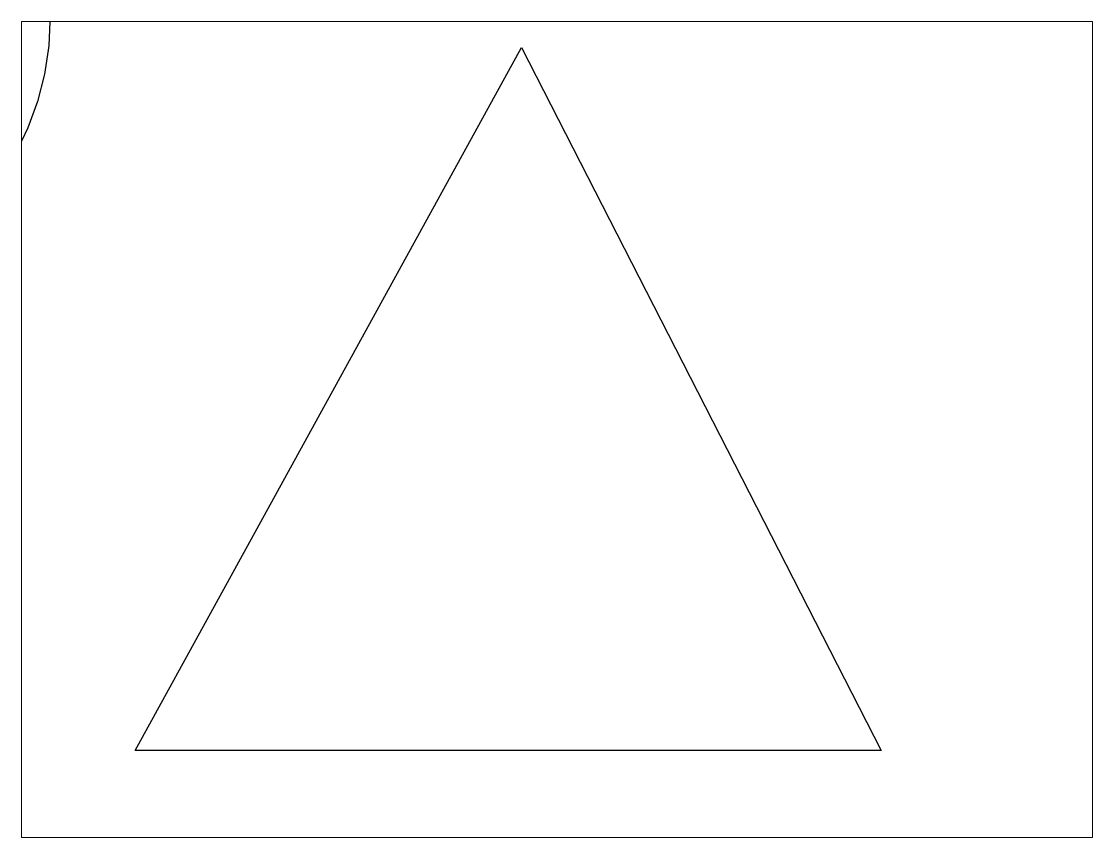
# Paper-space layout 'Layout2' of a CAD drawing. Header units: inches. Extents: x 1.05 to 9.45, y 0.8 to 7.2.
# The model-space entities are those that its viewports show. They can reach past a viewport. Long polylines and large blocks are cut down to what shows.
import ezdxf

# ---------------------------------------------------------------- set-up
doc = ezdxf.new("R2010")
doc.units = ezdxf.units.IN
doc.header["$MEASUREMENT"] = 0

msp = doc.modelspace()

# ---------------------------------------------------------------- linework, layer by layer
msp.add_lwpolyline([(26.61, 9.567), (32.633, 20.524), (38.235, 9.567), (26.61, 9.567)])
msp.add_circle((20.828, 21.006), 4.46)

psp = doc.layouts.new('Layout2')

# ---------------------------------------------------------------- viewports
at = {"layer": '0'}
psp.add_viewport(center=(5.25, 4), size=(8.4, 6.4), view_center_point=(33.1849, 14.5709), view_height=12.717474, dxfattribs=at)

doc.saveas('drawing.dxf')
